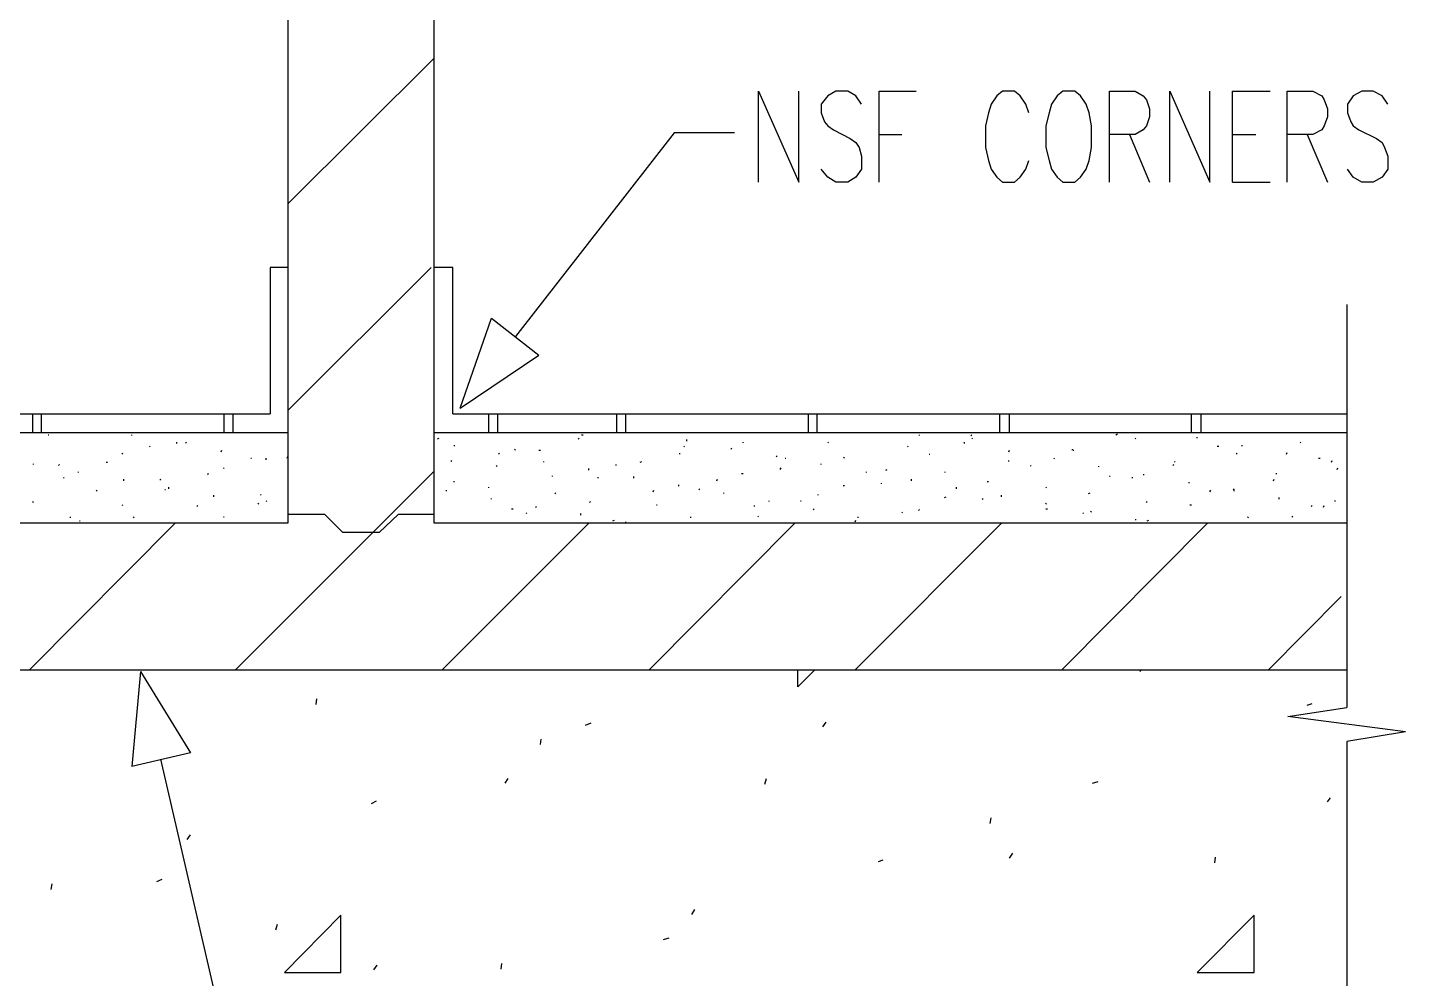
# Model space of a CAD drawing. Header units: metres. Extents: x 13 to 600, y -782 to -15.
# Drawn here: x 273.6 to 376.4, y -428.7 to -357.8 of the extents above; entities that cross this region are included whole.
import ezdxf

# ---------------------------------------------------------------- set-up
doc = ezdxf.new("R2010")
doc.units = ezdxf.units.M

msp = doc.modelspace()

# ---------------------------------------------------------------- linework, layer by layer
for p, q in [((293.04, -264.06), (293.04, -387.96)), ((303.96, -387.96), (303.96, -264.06)), ((293.04, -370.92), (303.96, -360.06)), ((328.14, -369.3), (328.14, -362.52)), ((328.14, -362.52), (331.14, -369.3)), ((331.14, -369.3), (331.14, -362.52)), ((333.9, -362.52), (333.3, -362.88)), ((334.8, -362.52), (333.9, -362.52)), ((335.4, -362.88), (334.8, -362.52)), ((337.14, -369.3), (337.14, -362.52)), ((337.14, -362.52), (339.9, -362.52)), ((346.32, -362.52), (345.9, -362.88)), ((347.22, -362.52), (346.32, -362.52)), ((347.64, -362.88), (347.22, -362.52)), ((350.82, -362.52), (350.4, -362.88)), ((351.72, -362.52), (350.82, -362.52)), ((352.14, -362.88), (351.72, -362.52)), ((354.3, -369.3), (354.3, -362.52)), ((354.3, -362.52), (356.22, -362.52)), ((356.22, -362.52), (356.82, -362.88)), ((358.8, -369.3), (358.8, -362.52)), ((358.8, -362.52), (361.8, -369.3)), ((361.8, -369.3), (361.8, -362.52)), ((363.48, -369.3), (363.48, -362.52)), ((363.48, -362.52), (366.3, -362.52)), ((367.56, -369.3), (367.56, -362.52)), ((367.56, -362.52), (369.48, -362.52)), ((369.48, -362.52), (370.14, -362.88)), ((373.14, -362.52), (372.48, -362.88)), ((373.98, -362.52), (373.14, -362.52)), ((374.64, -362.88), (373.98, -362.52)), ((333.3, -362.88), (332.82, -363.48)), ((332.82, -363.48), (332.82, -364.14)), ((335.82, -363.48), (335.4, -362.88)), ((345.48, -363.48), (345.3, -364.14)), ((345.9, -362.88), (345.48, -363.48)), ((348.06, -363.48), (347.64, -362.88)), ((348.3, -364.14), (348.06, -363.48)), ((349.98, -363.48), (349.8, -364.14)), ((350.4, -362.88), (349.98, -363.48)), ((352.56, -363.48), (352.14, -362.88)), ((352.8, -364.14), (352.56, -363.48)), ((356.82, -362.88), (357.06, -363.18)), ((357.06, -363.18), (357.3, -363.84)), ((370.14, -362.88), (370.32, -363.18)), ((370.32, -363.18), (370.56, -363.84)), ((372.48, -362.88), (372.06, -363.48)), ((372.06, -363.48), (372.06, -364.14)), ((375.06, -363.48), (374.64, -362.88)), ((332.82, -364.14), (333.06, -364.8)), ((345.3, -364.14), (345.06, -365.1)), ((349.8, -364.14), (349.56, -365.1)), ((352.98, -365.1), (352.8, -364.14)), ((357.3, -364.44), (357.06, -365.1)), ((357.3, -363.84), (357.3, -364.44)), ((370.56, -364.44), (370.32, -365.1)), ((370.56, -363.84), (370.56, -364.44)), ((372.06, -364.14), (372.3, -364.8)), ((321.84, -365.64), (310.02, -380.82)), ((326.34, -365.64), (321.84, -365.64)), ((333.06, -364.8), (333.3, -365.1)), ((333.3, -365.1), (333.72, -365.4)), ((333.72, -365.4), (334.98, -366.06)), ((337.14, -365.76), (338.82, -365.76)), ((345.06, -365.1), (345.06, -366.72)), ((349.56, -365.1), (349.56, -366.72)), ((352.98, -366.72), (352.98, -365.1)), ((356.22, -365.76), (354.3, -365.76)), ((355.8, -365.76), (357.3, -369.3)), ((356.82, -365.4), (356.22, -365.76)), ((357.06, -365.1), (356.82, -365.4)), ((363.48, -365.76), (365.22, -365.76)), ((369.48, -365.76), (367.56, -365.76)), ((369.06, -365.76), (370.56, -369.3)), ((370.14, -365.4), (369.48, -365.76)), ((370.32, -365.1), (370.14, -365.4)), ((372.3, -364.8), (372.48, -365.1)), ((372.48, -365.1), (372.9, -365.4)), ((372.9, -365.4), (374.22, -366.06)), ((334.98, -366.06), (335.4, -366.36)), ((335.4, -366.36), (335.64, -366.72)), ((335.64, -366.72), (335.82, -367.38)), ((345.06, -366.72), (345.3, -367.68)), ((349.56, -366.72), (349.8, -367.68)), ((352.8, -367.68), (352.98, -366.72)), ((374.22, -366.06), (374.64, -366.36)), ((374.64, -366.36), (374.82, -366.72)), ((374.82, -366.72), (375.06, -367.38)), ((335.82, -367.38), (335.82, -368.34)), ((345.3, -367.68), (345.48, -368.34)), ((348.06, -368.34), (348.3, -367.68)), ((349.8, -367.68), (349.98, -368.34)), ((352.56, -368.34), (352.8, -367.68)), ((375.06, -367.38), (375.06, -368.34)), ((333.3, -368.94), (332.82, -368.34)), ((335.82, -368.34), (335.4, -368.94)), ((345.48, -368.34), (345.9, -368.94)), ((347.64, -368.94), (348.06, -368.34)), ((349.98, -368.34), (350.4, -368.94)), ((352.14, -368.94), (352.56, -368.34)), ((372.48, -368.94), (372.06, -368.34)), ((375.06, -368.34), (374.64, -368.94)), ((333.9, -369.3), (333.3, -368.94)), ((334.8, -369.3), (333.9, -369.3)), ((335.4, -368.94), (334.8, -369.3)), ((345.9, -368.94), (346.32, -369.3)), ((346.32, -369.3), (347.22, -369.3)), ((347.22, -369.3), (347.64, -368.94)), ((350.4, -368.94), (350.82, -369.3)), ((350.82, -369.3), (351.72, -369.3)), ((351.72, -369.3), (352.14, -368.94)), ((363.48, -369.3), (366.3, -369.3)), ((373.14, -369.3), (372.48, -368.94)), ((373.98, -369.3), (373.14, -369.3)), ((374.64, -368.94), (373.98, -369.3)), ((291.72, -375.66), (291.72, -386.58)), ((293.04, -375.66), (291.72, -375.66)), ((293.04, -386.34), (303.72, -375.66)), ((305.34, -375.66), (303.96, -375.66)), ((305.34, -386.58), (305.34, -375.66)), ((372, -378.42), (372, -387.96)), ((305.88, -386.16), (308.22, -379.44)), ((308.22, -379.44), (311.76, -382.2)), ((305.88, -386.16), (311.76, -382.2)), ((224.34, -386.58), (291.72, -386.58)), ((274.02, -387.96), (274.02, -386.58)), ((274.68, -387.96), (274.68, -386.58)), ((288.3, -387.96), (288.3, -386.58)), ((288.96, -387.96), (288.96, -386.58)), ((305.34, -386.58), (372, -386.58)), ((308.04, -387.96), (308.04, -386.58)), ((308.7, -387.96), (308.7, -386.58)), ((317.58, -387.96), (317.58, -386.58)), ((318.24, -387.96), (318.24, -386.58)), ((331.86, -387.96), (331.86, -386.58)), ((332.52, -387.96), (332.52, -386.58)), ((346.14, -387.96), (346.14, -386.58)), ((346.86, -387.96), (346.86, -386.58)), ((360.42, -387.96), (360.42, -386.58)), ((361.14, -387.96), (361.14, -386.58)), ((224.34, -387.96), (293.04, -387.96)), ((275.16, -388.14), (275.22, -388.14)), ((281.4, -388.2), (281.4, -388.14)), ((293.04, -387.96), (293.04, -394.74)), ((303.96, -387.96), (372, -387.96)), ((303.96, -394.74), (303.96, -387.96)), ((304.2, -388.44), (304.32, -388.38)), ((314.7, -388.44), (314.76, -388.38)), ((314.94, -388.14), (315.06, -388.14)), ((319.44, -388.02), (319.44, -387.96)), ((340.14, -388.2), (340.14, -388.14)), ((343.98, -388.2), (344.04, -388.14)), ((344.04, -388.44), (344.1, -388.38)), ((354.78, -388.14), (354.9, -388.08)), ((356.22, -388.44), (356.28, -388.38)), ((360.84, -388.38), (360.84, -388.32)), ((372, -387.96), (372, -394.74)), ((282.72, -389.04), (282.78, -388.98)), ((284.76, -388.8), (284.76, -388.68)), ((285.42, -388.74), (285.48, -388.68)), ((288.06, -389.4), (288.12, -389.28)), ((305.46, -388.98), (305.46, -388.92)), ((309.96, -389.28), (310.02, -389.22)), ((311.76, -389.28), (311.88, -389.28)), ((322.56, -389.04), (322.62, -388.98)), ((322.8, -388.62), (322.8, -388.5)), ((326.1, -389.22), (326.16, -389.1)), ((327, -388.74), (327, -388.68)), ((333.3, -388.74), (333.36, -388.68)), ((339.24, -389.04), (339.3, -388.98)), ((343.5, -388.8), (343.5, -388.68)), ((346.8, -389.4), (346.86, -389.28)), ((351.54, -389.28), (351.54, -389.22)), ((351.6, -389.28), (351.66, -389.28)), ((362.34, -388.98), (362.46, -388.98)), ((364.2, -388.98), (364.2, -388.92)), ((368.52, -388.74), (368.58, -388.68)), ((274.08, -390.36), (274.08, -390.3)), ((275.94, -390.42), (276, -390.36)), ((279.48, -390.18), (279.6, -390.18)), ((280.68, -389.58), (280.74, -389.52)), ((290.28, -389.88), (290.34, -389.88)), ((291.42, -390), (291.42, -389.88)), ((292.98, -389.88), (293.04, -389.76)), ((305.22, -390.12), (305.28, -390.06)), ((308.58, -390.48), (308.64, -390.42)), ((308.76, -389.58), (308.82, -389.52)), ((312.12, -390.18), (312.12, -390.12)), ((317.52, -390.42), (317.52, -390.36)), ((319.32, -390.18), (319.44, -390.12)), ((322.26, -389.58), (322.26, -389.52)), ((329.46, -389.76), (329.52, -389.7)), ((330.12, -389.88), (330.18, -389.88)), ((332.82, -390.36), (332.82, -390.3)), ((334.5, -389.88), (334.56, -389.82)), ((340.86, -389.58), (340.92, -389.58)), ((346.8, -390.12), (346.8, -390.06)), ((348.42, -390.48), (348.48, -390.42)), ((350.16, -389.94), (350.22, -389.88)), ((359.04, -390.42), (359.1, -390.36)), ((359.16, -390.18), (359.22, -390.12)), ((363.78, -389.58), (363.84, -389.52)), ((367.5, -389.58), (367.56, -389.46)), ((369.9, -389.88), (370.02, -389.88)), ((370.86, -390.18), (370.92, -390.06)), ((276.3, -391.38), (276.36, -391.32)), ((277.44, -390.96), (277.44, -390.9)), ((280.8, -391.56), (280.8, -391.44)), ((283.5, -391.5), (283.56, -391.44)), ((287.04, -391.08), (287.16, -391.02)), ((288.24, -390.66), (288.3, -390.6)), ((289.14, -405.66), (303.96, -390.84)), ((312.78, -391.26), (312.78, -391.2)), ((315.48, -390.78), (315.48, -390.66)), ((316.14, -391.32), (316.2, -391.32)), ((318.84, -391.38), (318.84, -391.26)), ((325.02, -391.56), (325.08, -391.44)), ((326.88, -391.02), (327, -391.02)), ((329.76, -390.72), (329.82, -390.6)), ((336.18, -390.96), (336.18, -390.9)), ((337.62, -390.78), (337.74, -390.72)), ((339.54, -391.56), (339.54, -391.44)), ((342.06, -390.96), (342.06, -390.9)), ((353.52, -390.54), (353.52, -390.48)), ((354.3, -391.26), (354.36, -391.2)), ((355.98, -391.32), (356.04, -391.32)), ((356.88, -391.14), (356.88, -391.08)), ((366.54, -391.56), (366.6, -391.44)), ((366.72, -391.02), (366.78, -391.02)), ((371.28, -390.72), (371.34, -390.6)), ((278.76, -392.34), (278.82, -392.28)), ((283.86, -392.22), (283.92, -392.22)), ((284.16, -392.16), (284.16, -392.04)), ((304.86, -392.34), (304.86, -392.28)), ((305.4, -391.62), (305.46, -391.62)), ((308.04, -392.1), (308.04, -392.04)), ((312.96, -392.52), (313.02, -392.46)), ((320.28, -392.4), (320.34, -392.28)), ((322.2, -391.98), (322.2, -391.86)), ((323.7, -392.22), (323.76, -392.16)), ((325.56, -392.52), (325.56, -392.46)), ((334.44, -391.92), (334.56, -391.92)), ((337.32, -391.8), (337.32, -391.74)), ((342.9, -392.16), (342.9, -392.04)), ((345.18, -391.62), (345.3, -391.62)), ((349.56, -392.1), (349.62, -392.04)), ((352.74, -392.52), (352.86, -392.46)), ((360.24, -391.74), (360.24, -391.68)), ((361.8, -392.4), (361.86, -392.28)), ((363.54, -392.22), (363.6, -392.16)), ((363.6, -392.34), (363.6, -392.22)), ((274.02, -393.18), (274.08, -393.12)), ((280.68, -393.42), (280.74, -393.36)), ((286.26, -393.48), (286.32, -393.42)), ((287.52, -392.76), (287.52, -392.64)), ((290.82, -393.3), (290.88, -393.24)), ((291, -392.64), (291.06, -392.58)), ((291.42, -393.12), (291.48, -393.06)), ((308.22, -392.94), (308.22, -392.88)), ((311.52, -393.54), (311.58, -393.48)), ((315.54, -393.18), (315.6, -393.12)), ((320.52, -393.36), (320.58, -393.36)), ((327.84, -393.48), (327.84, -393.42)), ((328.92, -393.12), (328.92, -393.06)), ((331.26, -393.06), (331.32, -393.06)), ((332.58, -392.64), (332.58, -392.58)), ((342, -392.82), (342.12, -392.76)), ((344.82, -392.94), (344.88, -392.88)), ((346.26, -392.76), (346.26, -392.64)), ((349.56, -393.3), (349.62, -393.24)), ((357.06, -393.18), (357.12, -393.12)), ((360.3, -393.36), (360.42, -393.36)), ((366.96, -392.94), (366.96, -392.82)), ((369.36, -393.48), (369.42, -393.42)), ((370.26, -393.54), (370.32, -393.42)), ((371.1, -393.06), (371.16, -393.06)), ((276.84, -394.32), (276.84, -394.26)), ((277.5, -394.56), (277.56, -394.56)), ((281.52, -394.32), (281.58, -394.26)), ((288.24, -394.26), (288.3, -394.26)), ((295.8, -394.08), (293.04, -394.08)), ((295.8, -394.08), (297.12, -395.4)), ((299.88, -395.4), (301.26, -394.08)), ((303.96, -394.08), (301.26, -394.08)), ((309.72, -393.66), (309.84, -393.66)), ((310.8, -394.02), (310.86, -393.96)), ((314.88, -394.14), (314.88, -394.02)), ((317.28, -394.56), (317.4, -394.5)), ((323.1, -394.32), (323.1, -394.26)), ((328.08, -394.26), (328.14, -394.2)), ((332.22, -393.72), (332.28, -393.66)), ((335.34, -394.62), (335.4, -394.5)), ((335.58, -394.32), (335.58, -394.26)), ((338.82, -393.96), (338.88, -393.9)), ((340.08, -393.78), (340.14, -393.72)), ((349.56, -393.66), (349.68, -393.66)), ((352.32, -394.02), (352.38, -393.96)), ((352.92, -393.9), (352.98, -393.84)), ((356.28, -394.5), (356.28, -394.44)), ((357.12, -394.56), (357.24, -394.5)), ((364.62, -394.32), (364.68, -394.26)), ((367.92, -394.26), (367.98, -394.2)), ((293.04, -394.74), (224.34, -394.74)), ((273.78, -405.66), (284.64, -394.74)), ((297.12, -395.4), (299.88, -395.4)), ((372, -394.74), (303.96, -394.74)), ((304.56, -405.66), (315.48, -394.74)), ((318.24, -394.74), (318.24, -394.62)), ((319.98, -405.66), (330.84, -394.74)), ((335.34, -405.66), (346.26, -394.74)), ((350.76, -405.66), (361.62, -394.74)), ((372, -394.74), (372, -405.66)), ((366.18, -405.66), (371.58, -400.2)), ((224.34, -405.66), (372, -405.66)), ((282.06, -405.78), (281.4, -412.86)), ((282.06, -405.78), (285.78, -411.84)), ((331.08, -406.92), (331.08, -405.66)), ((331.08, -406.92), (332.34, -405.66)), ((356.58, -405.78), (356.7, -405.66)), ((372, -405.66), (372, -408.48)), ((295.14, -408.24), (295.2, -407.82)), ((367.62, -409.14), (372, -408.48)), ((369.06, -408.3), (369.42, -408.18)), ((315.24, -409.8), (315.66, -409.62)), ((332.94, -409.92), (333.18, -409.56)), ((376.38, -410.28), (367.62, -409.14)), ((311.88, -411.24), (311.94, -410.82)), ((376.38, -410.28), (372, -411)), ((372, -411), (372, -432.84)), ((285.78, -411.84), (281.4, -412.86)), ((302.04, -492.24), (283.56, -412.32)), ((309.24, -414.12), (309.48, -413.76)), ((328.62, -414.18), (328.74, -413.76)), ((353.04, -414.12), (353.46, -414)), ((299.28, -415.62), (299.64, -415.44)), ((370.56, -415.5), (370.8, -415.2)), ((345.42, -417.12), (345.48, -416.7)), ((285.54, -418.32), (285.78, -417.96)), ((337.08, -419.94), (337.44, -419.82)), ((346.86, -419.7), (347.1, -419.34)), ((362.16, -420.06), (362.22, -419.64)), ((283.26, -421.44), (283.68, -421.26)), ((275.4, -422.04), (275.46, -421.62)), ((292.8, -428.22), (297, -423.96)), ((297, -428.22), (297, -423.96)), ((323.16, -423.9), (323.4, -423.54)), ((360.84, -428.22), (365.1, -423.96)), ((365.1, -428.22), (365.1, -423.96)), ((292.14, -425.04), (292.26, -424.62)), ((321.06, -425.76), (321.48, -425.64)), ((292.8, -428.22), (297, -428.22)), ((299.46, -428.04), (299.7, -427.68)), ((308.94, -427.98), (309, -427.56)), ((360.84, -428.22), (365.1, -428.22))]:
    msp.add_line(p, q)

doc.saveas('drawing.dxf')
